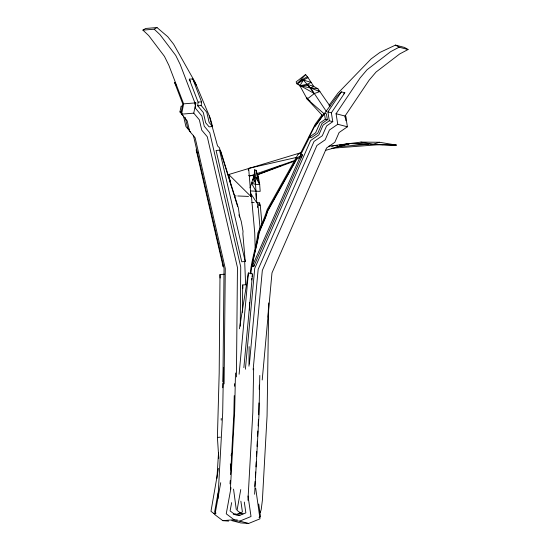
<?xml version="1.0" encoding="UTF-8"?>
<svg xmlns="http://www.w3.org/2000/svg" width="551" height="551" viewBox="0 0 551 551"><rect width="100%" height="100%" fill="white"/><g stroke="black" fill="none" stroke-linecap="round" stroke-linejoin="round"><path stroke-width="0.83" d="M224.471 274.205L220.001 274.57L219.188 373.027L217.411 437.411L218.775 458.308M240.25 326.24L240.739 266.973L209.807 132.86L204.256 126.227L201.886 115.951L195.302 108.072L195.798 102.865L183.628 103.85L168.875 65.335L164.446 56.36L148.674 35.533L142.916 30.119L145.705 28.466L157.001 27.55L167.731 36.697L173.648 44.211L195.171 82.395L210.255 118.196L212.562 126.551L209.084 126.833L205.668 122.756L203.291 112.48L197.726 105.806L198.071 102.121L189.289 79.186L192.767 78.903L196.562 85.639M242.468 312.286L242.688 284.977L246.552 284.667M248.969 366.181L249.135 346.607M249.431 310.02L249.493 302.361M268.75 302.94L267.063 415.977L262.386 500.349L261.195 509.565L260.272 512.547M234.251 395.646L233.865 413.608L230.594 474.569M234.45 386.23L234.506 383.668M235.484 372.999L234.657 411.542L230.38 489.336M258.695 414.772L258.949 402.926M259.239 389.385L259.328 385.156M222.762 387.759L222.88 383.462M222.928 381.74L224.043 268.351L193.353 135.25M224.092 383.895L225.283 268.557L195.123 137.764L189.572 131.131L187.195 120.848L181.603 114.153L183.628 103.85M236.427 376.925L237.453 267.572L207.293 136.779L201.742 130.146L199.366 119.856L193.773 113.162L195.798 102.865M268.082 317.211L268.344 309.6M261.966 223.823L260.251 204.931L259.769 205.006L259.617 202.92L256.821 202.796L255.492 184.33L254.204 176.692L254.486 169.86L256.084 170.252L258.398 176.871L259.686 184.509L260.182 191.362L250.547 190.956M256.084 170.252L257.372 177.89L259.686 184.509L255.492 184.33L255.774 177.498L254.486 169.86M218.513 453.046L216.915 478.385M255.96 466.897L256.236 461.772M256.504 456.641L256.773 451.517M257.048 446.386L257.317 441.261M257.586 436.13L257.861 431.006M258.13 425.875L258.447 419.89M228.596 177.463L228.761 174.522L301.321 152.579M217.934 498.621L222.68 413.133L223.465 367.834M230.036 483.874L230.242 480.493M247.95 500.267L252.833 412.32L253.646 368.674M254.81 486.43L255.12 481.34M255.375 477.097L255.678 472.014M254.617 494.247L258.998 414.772L259.803 375.465M239.106 374.253L248.384 272.952L252.523 274.019L243.866 367.627M262.214 379.963L271.98 272.924L326.557 148.012L334.808 142.337L339.099 132.516L347.405 126.785L345.711 116.227L336.062 113.72L360.134 77.898L367.09 69.715L390.721 51.622L399.124 47.193L408.084 49.514L399.682 53.95L376.051 72.043L369.094 80.226L345.022 116.047L345.064 117.549M258.281 178.455L258.398 176.871L257.62 175.473M245.395 369.211L254.714 268.461L310.599 140.546L318.85 134.871L323.141 125.049L329.326 120.786L332.776 121.675L331.358 112.817L344.83 92.768L341.379 91.872L336.992 96.411L315.014 126.461M249.389 364.115L258.157 269.349L314.042 141.442L322.294 135.766L326.585 125.945L332.776 121.675M253.143 369.783L262.331 270.417L316.908 145.505L325.159 139.83L329.45 130.008L337.756 124.278L347.405 126.785M194.785 104.421L194.93 102.934L180.177 64.419L175.741 55.444L159.976 34.617L154.218 29.203L142.916 30.119M212.562 126.551L209.139 122.474L206.77 112.197L201.198 105.523L201.549 101.839L192.767 78.903M239.416 328.795L248.384 272.952M250.264 273.379C251.476 259.707 256.463 246.552 257.868 233.045C261.084 225.297 264.707 217.721 267.166 209.655L298.091 154.232L300.832 152.675L315.262 124.168L322.135 114.766M250.87 273.881C252.275 260.141 256.635 246.793 258.743 233.287C261.374 225.724 265.334 218.726 267.455 210.943L297.092 157.827L299.958 156.202L309.993 136.373M252.344 266.209C253.646 255.092 257.365 244.327 259.06 233.376C261.422 225.869 265.575 219.119 267.538 211.446L296.679 159.232L299.592 157.579L301.142 154.507L302.52 154.865L253.722 266.56L252.344 266.209L301.142 154.507M251.573 279.942L251.841 278.255M252.117 276.561L252.523 274.019M253.722 266.56L253.963 265.045M218.437 468.357L210.978 511.321L213.705 513.387L215.4 513.518M218.038 492.931L214.615 512.072L215.813 512.974M220.724 482.71L214.945 514.717L222.804 520.661L228.603 521.094M231.014 487.669L226.247 513.801L234.099 519.745L237.419 519.992M231.654 502.622L230.098 510.929L234.423 514.207L236.909 514.393M240.759 489.543L237.047 510.364L241.379 513.642L243.032 513.766M183.042 115.648L179.95 111.943L181.093 106.15L182.395 106.04M231.103 455.567L231.42 453.928M228.41 176.01L228.761 174.522L250.987 196.528L251.442 196.459L254.707 232.488L255.168 247.798M249.996 187.85L254.011 175.707L248.57 175.48M309.097 137.254L314.201 127.171L324.353 113.286L326.426 113.823L327.377 119.76L322.018 123.458L317.727 133.273L311.163 137.791L309.097 137.254L315.661 132.736L319.952 122.921L325.31 119.223L327.377 119.76M300.97 157.93L302.52 154.865M322.81 115.924L307.169 99.049L299.896 85.742L303.353 80.081L308.05 77.684L313.795 86.459L317.906 88.752L330.118 106.247M329.326 120.786L327.907 111.922L341.379 91.872M329.009 105.372L337.846 93.284L371.105 58.909L379.942 52.421L395.501 45.099L404.462 47.42L408.084 49.514M326.619 111.825L314.332 93.546L297.051 83.842L305.619 74.557L308.05 77.684M214.325 514.186L215.413 513.05M343.728 93.897L344.83 92.768M305.619 74.557L296.121 81.885L297.051 83.842L302.224 79.613L307.534 76.672M298.821 84.64L299.896 85.742L310.337 87.926L319.842 91.549L314.332 93.546L307.169 99.049L324.339 113.947M254.204 176.692L253.508 177.222L254.507 178.469L252.757 179.502L254.975 181.251L251.504 183.297L255.988 191.183M297.051 83.842L303.353 80.081L311.129 82.381L307.093 84.282L299.896 85.742L303.084 86.672M154.218 29.203L157.001 27.55M233.225 514.228L236.407 514.434L242.412 511.982L240.863 501.183M235.869 515.068L239.85 515.33L245.863 512.878L244.307 502.078M255.692 488.227L259.982 518.835L248.673 523.45L240.725 522.927L231.764 520.605L239.713 521.122L251.022 516.507L248.026 495.983M258.998 517.423L260.554 516.79L258.743 504.027M257.221 174.736L281.155 165.562M257.303 174.86L295.06 160.913M249.761 176.093L254.61 174.419M257.028 173.579L294.964 160.437M298.311 153.929L300.743 153.095M376.843 144.637L396.327 145.071L379.432 142.261L373.158 144.293L360.898 142.11L328.795 146.235M325.669 150.333L349.988 143.522L396.327 145.071L379.598 144.637L331.64 148.274M335.993 147.041L349.988 143.522L368.364 144.452M296.803 157.352L248.653 168.358L248.267 169.97L248.653 168.358L250.987 196.528L250.361 193.215M343.294 144.734L349.988 143.522L339.202 145.168M331.736 146.311L333.396 146.056M335.056 145.801L337.543 145.423M198.071 102.121L201.549 101.839M197.726 105.806L201.198 105.523M179.95 111.943L181.258 111.839M181.603 114.153L193.773 113.162M219.56 150.182L216.082 150.464L241.744 261.766L245.223 261.484L242.853 233.727L243.032 231.303L241.262 221.412L239.43 215.517L238.383 207.982L220.861 151.491L219.56 150.182L245.223 261.484M198.25 152.916L197.093 153.006L196.197 149.769L223.169 266.725L223.107 265.189M217.411 437.411L220.393 437.17M213.705 513.387L215.944 513.208M234.423 514.207L235.966 514.083M239.058 513.828L241.379 513.642M222.804 520.661L234.099 519.745M337.977 146.724L366.67 144.417M301.535 86.018L299.896 85.742L308.257 85.591L312.954 91.597M360.898 142.11L379.432 142.261M378.2 144.631L383.145 144.727M234.457 195.825L236.11 195.894M237.763 195.97L248.508 196.425M251.814 202.382L254.149 202.486M257.668 204.917L259.769 205.006M299.896 85.742L301.528 85.825M317.906 88.752L310.337 87.926L303.353 80.081L302.224 79.613M257.372 177.89L255.774 177.498L259.686 184.509M327.907 111.922L331.358 112.817M251.504 183.297L255.492 184.33M236.407 514.434L239.85 515.33M239.713 521.122L248.673 523.45M318.244 91.087L319.842 91.549M307.093 84.282L313.795 86.459L310.337 87.926L314.332 93.546M229.574 178.779L229.987 180.942M395.501 45.099L399.124 47.193M310.006 100.833L307.169 99.049L306.976 97.389M253.384 177.608L254.507 178.469M189.627 130.194L187.602 127.784L185.232 117.501M190.35 131.82L185.928 126.544L183.559 116.261M182.105 113.761L181.065 112.514L182.76 103.87L174.502 82.313L176.127 85.191M250.374 192.988L256.821 202.796L257.73 202.541L260.175 229.505M189.289 79.186L190.556 81.431M221.495 154.5L219.408 147.778L217.535 145.898L211.921 125.573M221.743 155.313L234.051 194.999M234.554 196.617L235.311 199.049M235.546 199.806L237.653 206.611M238.927 214.876L239.616 217.094M209.222 115.813L211.467 123.947M228.761 174.522L230.738 184.902M236.255 509.482L233.548 489.116M336.062 113.72L337.756 124.278M324.353 113.286L325.31 119.223M230.304 463.839L231.165 470.582M257.579 206.157L257.703 207.507M259.617 202.92L259.741 205.495M255.96 193.539L256.215 198.677M244.692 261.78L245.629 284.839M242.688 284.977L242.826 288.4M220.001 274.57L220.138 278.007M345.711 116.227L345.828 120.731M221.213 418.436L221.226 420.158"/></g></svg>
